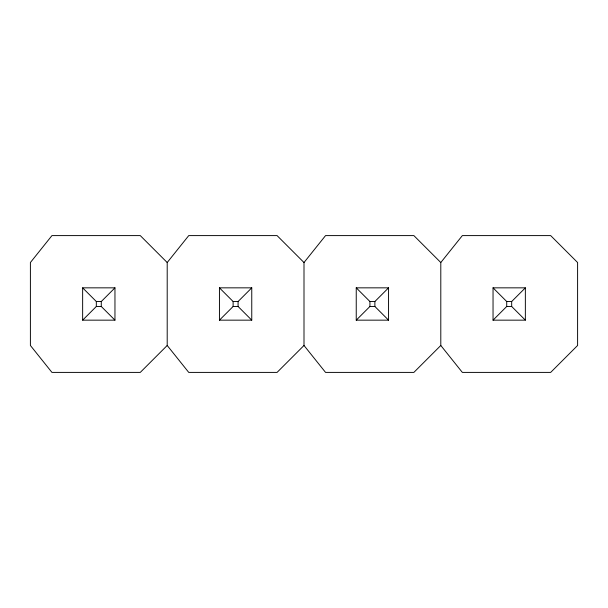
<?xml version="1.0" encoding="UTF-8"?>
<svg xmlns="http://www.w3.org/2000/svg" width="608" height="608" viewBox="0 0 608 608"><rect width="100%" height="100%" fill="white"/><g stroke="black" fill="none" stroke-linecap="round" stroke-linejoin="round"><path stroke-width="0.91" d="M304 345.473L277.073 372.4L188.746 372.4L167.2 345.473L167.2 262.527L188.746 235.6L277.073 235.6L304 262.527L304 345.473L325.546 372.4L413.873 372.4L440.8 345.473L440.8 262.527L462.346 235.6L550.673 235.6L577.6 262.527L577.6 345.473L550.673 372.4L462.346 372.4L440.8 345.473M304 262.527L325.546 235.6L413.873 235.6L440.8 262.527M82.642 320.158L96.322 306.478L101.278 306.478L114.958 320.158L82.642 320.158L82.642 287.842L114.958 287.842L114.958 320.158M101.278 306.478L101.278 301.522L114.958 287.842M167.2 345.473L140.273 372.4L51.946 372.4L30.4 345.473L30.4 262.527L51.946 235.6L140.273 235.6L167.2 262.527M219.442 320.158L233.122 306.478L238.078 306.478L251.758 320.158L219.442 320.158L219.442 287.842L251.758 287.842L251.758 320.158M219.442 287.842L233.122 301.522L238.078 301.522L251.758 287.842M356.242 320.158L369.922 306.478L374.878 306.478L388.558 320.158L388.558 287.842L356.242 287.842L356.242 320.158L388.558 320.158M356.242 287.842L369.922 301.522L374.878 301.522L388.558 287.842M493.042 320.158L506.722 306.478L511.678 306.478L525.358 320.158L493.042 320.158L493.042 287.842L525.358 287.842L525.358 320.158M493.042 287.842L506.722 301.522L511.678 301.522L525.358 287.842M82.642 287.842L96.322 301.522L101.278 301.522M511.678 301.522L511.678 306.478M506.722 301.522L506.722 306.478M374.878 301.522L374.878 306.478M369.922 301.522L369.922 306.478M238.078 301.522L238.078 306.478M233.122 301.522L233.122 306.478M96.322 301.522L96.322 306.478"/></g></svg>
